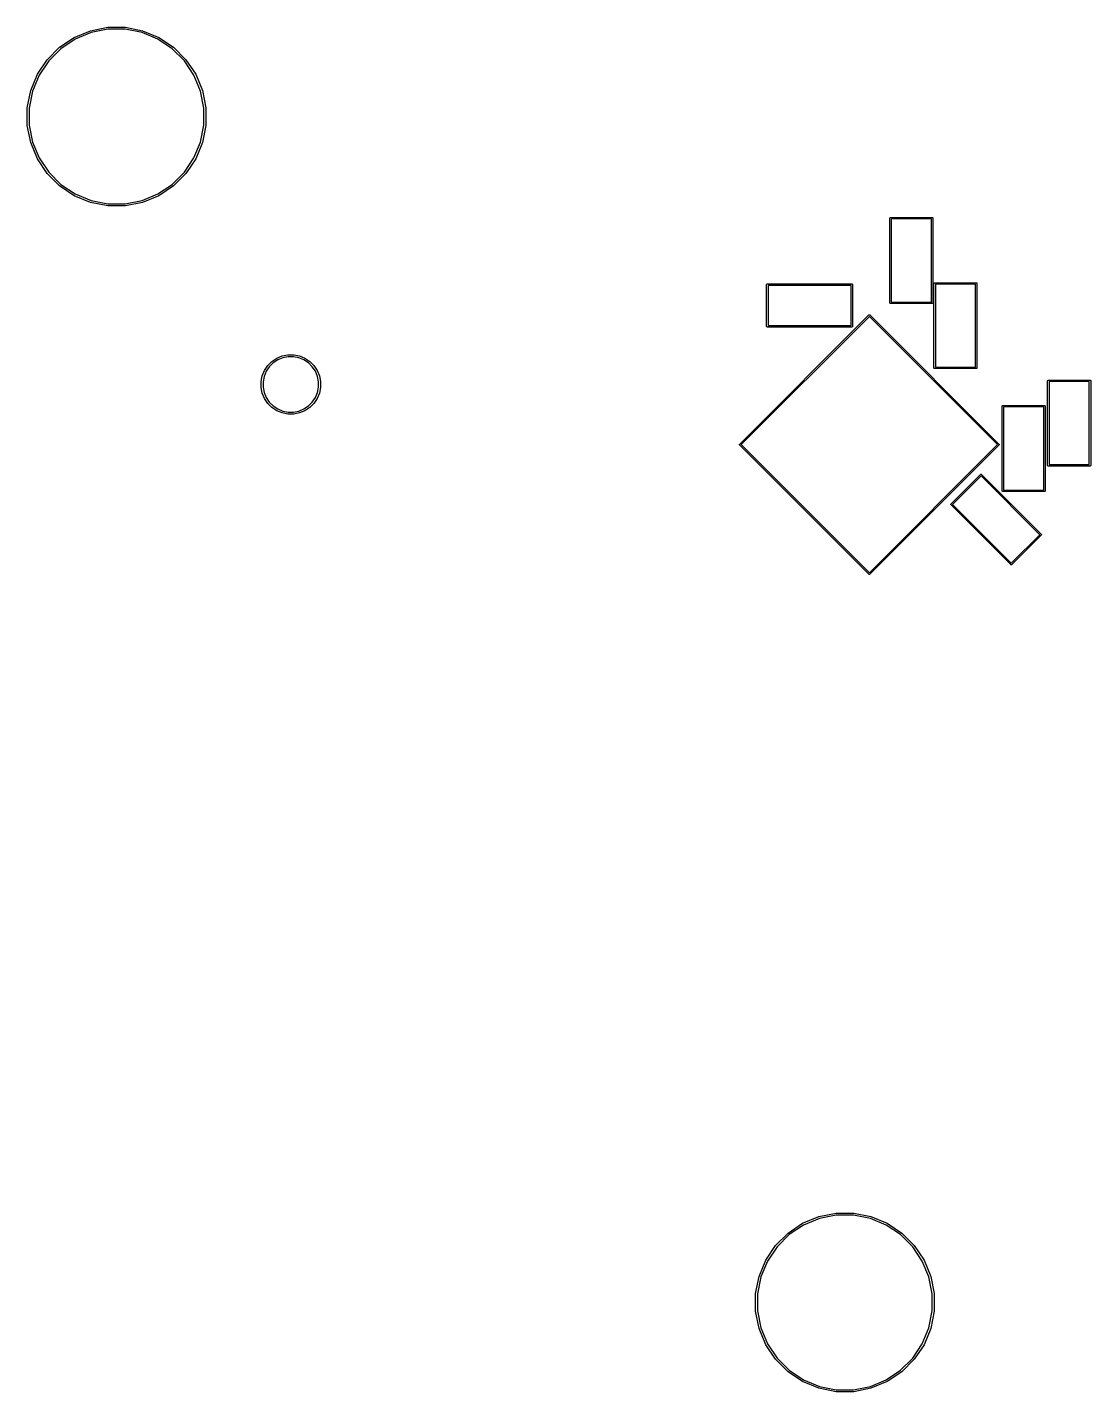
# Model space of a CAD drawing. Extents: x 77 to 259, y -226 to -51.
# Drawn here: x 76.91 to 114.19, y -101.56 to -53.74 of the extents above; entities that cross this region are included whole.
import ezdxf

# ---------------------------------------------------------------- set-up
doc = ezdxf.new("R2010")
doc.units = 0
doc.layers.add('BLACK', color=7, linetype='CONTINUOUS')

msp = doc.modelspace()

# ---------------------------------------------------------------- linework, layer by layer
at = {"layer": 'BLACK', "linetype": 'CONTINUOUS'}
for p, q in [((78.5529, -54.097), (79.1225, -53.861)), ((79.1428, -53.928), (78.5859, -54.1587)), ((79.1225, -53.861), (79.7271, -53.7407)), ((79.734, -53.8104), (79.1428, -53.928)), ((79.7271, -53.7407), (80.3437, -53.7407)), ((80.3368, -53.8104), (79.734, -53.8104)), ((80.928, -53.928), (80.3368, -53.8104)), ((80.3437, -53.7407), (80.9483, -53.861)), ((81.4849, -54.1587), (80.928, -53.928)), ((80.9483, -53.861), (81.5179, -54.097)), ((77.6043, -54.8754), (78.0402, -54.4395)), ((78.0846, -54.4936), (77.6584, -54.9198)), ((78.0402, -54.4395), (78.5529, -54.097)), ((78.5859, -54.1587), (78.0846, -54.4936)), ((81.9862, -54.4936), (81.4849, -54.1587)), ((81.5179, -54.097), (82.0306, -54.4395)), ((82.4124, -54.9198), (81.9862, -54.4936)), ((82.0306, -54.4395), (82.4665, -54.8754)), ((77.2618, -55.3881), (77.6043, -54.8754)), ((77.6584, -54.9198), (77.3235, -55.4211)), ((82.7473, -55.4211), (82.4124, -54.9198)), ((82.4665, -54.8754), (82.809, -55.3881)), ((77.0258, -55.9577), (77.2618, -55.3881)), ((77.3235, -55.4211), (77.0928, -55.978)), ((82.978, -55.978), (82.7473, -55.4211)), ((82.809, -55.3881), (83.045, -55.9577)), ((76.9055, -56.5623), (77.0258, -55.9577)), ((77.0928, -55.978), (76.9752, -56.5692)), ((83.0956, -56.5692), (82.978, -55.978)), ((83.045, -55.9577), (83.1653, -56.5623)), ((76.9055, -57.1789), (76.9055, -56.5623)), ((76.9752, -56.5692), (76.9752, -57.172)), ((83.0956, -57.172), (83.0956, -56.5692)), ((83.1653, -56.5623), (83.1653, -57.1789)), ((77.0258, -57.7835), (76.9055, -57.1789)), ((76.9752, -57.172), (77.0928, -57.7632)), ((82.978, -57.7632), (83.0956, -57.172)), ((83.1653, -57.1789), (83.045, -57.7835)), ((77.2618, -58.3531), (77.0258, -57.7835)), ((77.0928, -57.7632), (77.3235, -58.3201)), ((82.7473, -58.3201), (82.978, -57.7632)), ((83.045, -57.7835), (82.809, -58.3531)), ((77.3235, -58.3201), (77.6584, -58.8214)), ((82.4124, -58.8214), (82.7473, -58.3201)), ((77.6043, -58.8658), (77.2618, -58.3531)), ((82.809, -58.3531), (82.4665, -58.8658)), ((78.0402, -59.3017), (77.6043, -58.8658)), ((77.6584, -58.8214), (78.0846, -59.2476)), ((78.0846, -59.2476), (78.5859, -59.5825)), ((81.4849, -59.5825), (81.9862, -59.2476)), ((81.9862, -59.2476), (82.4124, -58.8214)), ((82.4665, -58.8658), (82.0306, -59.3017)), ((78.5529, -59.6442), (78.0402, -59.3017)), ((79.1225, -59.8802), (78.5529, -59.6442)), ((78.5859, -59.5825), (79.1428, -59.8132)), ((80.928, -59.8132), (81.4849, -59.5825)), ((81.5179, -59.6442), (80.9483, -59.8802)), ((82.0306, -59.3017), (81.5179, -59.6442)), ((79.7271, -60.0005), (79.1225, -59.8802)), ((79.1428, -59.8132), (79.734, -59.9308)), ((80.3437, -60.0005), (79.7271, -60.0005)), ((79.734, -59.9308), (80.3368, -59.9308)), ((80.3368, -59.9308), (80.928, -59.8132)), ((80.9483, -59.8802), (80.3437, -60.0005)), ((107.144, -60.433), (107.145, -60.4281)), ((107.144, -60.4342), (107.144, -60.433)), ((107.144, -63.3918), (107.144, -60.4342)), ((107.145, -60.4281), (107.146, -60.4234)), ((107.146, -60.4234), (107.148, -60.419)), ((107.148, -60.419), (107.151, -60.4152)), ((107.151, -60.4152), (107.155, -60.4121)), ((107.155, -60.4121), (107.16, -60.4098)), ((107.16, -60.4098), (107.164, -60.4084)), ((107.164, -60.4084), (107.168, -60.408)), ((107.168, -60.408), (107.169, -60.4079)), ((107.168, -60.408), (107.168, -60.408)), ((107.169, -60.4079), (107.17, -60.408)), ((107.17, -60.408), (108.628, -60.408)), ((107.194, -60.458), (107.194, -63.368)), ((108.604, -60.458), (107.194, -60.458)), ((108.604, -63.368), (108.604, -60.458)), ((108.628, -60.408), (108.629, -60.4079)), ((108.629, -60.4079), (108.63, -60.408)), ((108.63, -60.408), (108.63, -60.408)), ((108.63, -60.408), (108.634, -60.4084)), ((108.634, -60.4084), (108.639, -60.4098)), ((108.639, -60.4098), (108.643, -60.4121)), ((108.643, -60.4121), (108.647, -60.4152)), ((108.647, -60.4152), (108.65, -60.419)), ((108.65, -60.419), (108.652, -60.4234)), ((108.652, -60.4234), (108.654, -60.4281)), ((108.654, -60.4281), (108.654, -60.433)), ((108.654, -60.433), (108.654, -60.4342)), ((108.654, -60.4342), (108.654, -63.3918)), ((102.825, -62.7549), (102.827, -62.7502)), ((102.825, -62.7598), (102.825, -62.7549)), ((102.825, -62.7611), (102.825, -62.7598)), ((102.825, -64.2186), (102.825, -62.7611)), ((102.827, -62.7502), (102.829, -62.7459)), ((102.829, -62.7459), (102.832, -62.7421)), ((102.832, -62.7421), (102.836, -62.739)), ((102.836, -62.739), (102.84, -62.7366)), ((102.84, -62.7366), (102.845, -62.7352)), ((102.845, -62.7352), (102.849, -62.7348)), ((102.849, -62.7348), (102.85, -62.7347)), ((102.849, -62.7348), (102.849, -62.7348)), ((102.85, -62.7347), (102.851, -62.7348)), ((102.851, -62.7348), (105.809, -62.7348)), ((102.875, -62.7848), (102.875, -64.1948)), ((105.785, -62.7848), (102.875, -62.7848)), ((105.785, -64.1948), (105.785, -62.7848)), ((105.809, -62.7348), (105.81, -62.7347)), ((105.81, -62.7347), (105.811, -62.7348)), ((105.811, -62.7348), (105.811, -62.7348)), ((105.811, -62.7348), (105.815, -62.7352)), ((105.815, -62.7352), (105.82, -62.7366)), ((105.82, -62.7366), (105.824, -62.739)), ((105.824, -62.739), (105.828, -62.7421)), ((105.828, -62.7421), (105.831, -62.7459)), ((105.831, -62.7459), (105.833, -62.7502)), ((105.833, -62.7502), (105.835, -62.7549)), ((105.835, -62.7549), (105.835, -62.7598)), ((105.835, -62.7598), (105.835, -62.7611)), ((105.835, -62.7611), (105.835, -64.2186)), ((108.688, -62.716), (108.689, -62.7111)), ((108.689, -62.7172), (108.688, -62.716)), ((108.689, -62.7111), (108.69, -62.7063)), ((108.689, -65.6747), (108.689, -62.7172)), ((108.69, -62.7063), (108.693, -62.702)), ((108.693, -62.702), (108.696, -62.6982)), ((108.696, -62.6982), (108.7, -62.6951)), ((108.7, -62.6951), (108.704, -62.6928)), ((108.704, -62.6928), (108.709, -62.6913)), ((108.709, -62.6913), (108.712, -62.691)), ((108.712, -62.691), (108.714, -62.6908)), ((108.712, -62.691), (108.712, -62.691)), ((108.714, -62.6908), (108.715, -62.691)), ((108.715, -62.691), (110.172, -62.691)), ((108.739, -62.741), (108.739, -65.651)), ((110.149, -62.741), (108.739, -62.741)), ((110.149, -65.651), (110.149, -62.741)), ((110.172, -62.691), (110.174, -62.6908)), ((110.174, -62.6908), (110.175, -62.691)), ((110.175, -62.691), (110.175, -62.691)), ((110.175, -62.691), (110.178, -62.6913)), ((110.178, -62.6913), (110.183, -62.6928)), ((110.183, -62.6928), (110.187, -62.6951)), ((110.187, -62.6951), (110.191, -62.6982)), ((110.191, -62.6982), (110.194, -62.702)), ((110.194, -62.702), (110.197, -62.7063)), ((110.197, -62.7063), (110.198, -62.7111)), ((110.198, -62.7111), (110.199, -62.716)), ((110.199, -62.716), (110.199, -62.7172)), ((110.199, -62.7172), (110.199, -65.6747)), ((107.144, -63.393), (107.144, -63.3918)), ((107.145, -63.3979), (107.144, -63.393)), ((107.146, -63.4026), (107.145, -63.3979)), ((107.148, -63.407), (107.146, -63.4026)), ((107.151, -63.4108), (107.148, -63.407)), ((107.155, -63.4139), (107.151, -63.4108)), ((107.16, -63.4162), (107.155, -63.4139)), ((107.164, -63.4176), (107.16, -63.4162)), ((107.169, -63.4181), (107.164, -63.4176)), ((107.17, -63.418), (107.169, -63.4181)), ((108.628, -63.418), (107.17, -63.418)), ((107.194, -63.368), (108.604, -63.368)), ((108.629, -63.4181), (108.628, -63.418)), ((108.634, -63.4176), (108.629, -63.4181)), ((108.639, -63.4162), (108.634, -63.4176)), ((108.643, -63.4139), (108.639, -63.4162)), ((108.647, -63.4108), (108.643, -63.4139)), ((108.65, -63.407), (108.647, -63.4108)), ((108.652, -63.4026), (108.65, -63.407)), ((108.654, -63.3979), (108.652, -63.4026)), ((108.654, -63.3918), (108.654, -63.393)), ((108.654, -63.393), (108.654, -63.3942)), ((108.654, -63.3942), (108.654, -63.3942)), ((108.654, -63.3942), (108.654, -63.3979)), ((101.883, -68.3452), (106.407, -63.8214)), ((106.426, -63.8736), (101.935, -68.3637)), ((106.407, -63.8214), (106.408, -63.8205)), ((106.408, -63.8205), (106.409, -63.8197)), ((106.409, -63.8197), (106.412, -63.8173)), ((106.409, -63.8197), (106.409, -63.8197)), ((106.412, -63.8173), (106.416, -63.815)), ((106.416, -63.815), (106.421, -63.8136)), ((106.421, -63.8136), (106.426, -63.8131)), ((106.426, -63.8131), (106.426, -63.8131)), ((106.426, -63.8131), (106.431, -63.8136)), ((110.916, -68.3637), (106.426, -63.8736)), ((106.431, -63.8136), (106.435, -63.815)), ((106.435, -63.815), (106.44, -63.8173)), ((106.44, -63.8173), (106.443, -63.8205)), ((106.443, -63.8205), (106.444, -63.8214)), ((106.444, -63.8214), (110.968, -68.3452)), ((102.825, -64.2198), (102.825, -64.2186)), ((102.825, -64.2247), (102.825, -64.2198)), ((102.827, -64.2295), (102.825, -64.2247)), ((102.829, -64.2338), (102.827, -64.2295)), ((102.832, -64.2376), (102.829, -64.2338)), ((102.836, -64.2407), (102.832, -64.2376)), ((102.84, -64.243), (102.836, -64.2407)), ((102.845, -64.2445), (102.84, -64.243)), ((102.85, -64.245), (102.845, -64.2445)), ((102.851, -64.2448), (102.85, -64.245)), ((105.809, -64.2448), (102.851, -64.2448)), ((102.875, -64.1948), (105.785, -64.1948)), ((105.81, -64.245), (105.809, -64.2448)), ((105.815, -64.2445), (105.81, -64.245)), ((105.82, -64.243), (105.815, -64.2445)), ((105.824, -64.2407), (105.82, -64.243)), ((105.828, -64.2376), (105.824, -64.2407)), ((105.831, -64.2338), (105.828, -64.2376)), ((105.833, -64.2295), (105.831, -64.2338)), ((105.835, -64.2247), (105.833, -64.2295)), ((105.835, -64.2186), (105.835, -64.2198)), ((105.835, -64.2198), (105.835, -64.2211)), ((105.835, -64.2211), (105.835, -64.2211)), ((105.835, -64.2211), (105.835, -64.2247)), ((85.3363, -65.593), (85.4812, -65.4481)), ((85.5256, -65.5022), (85.3904, -65.6374)), ((85.4812, -65.4481), (85.6515, -65.3343)), ((85.6845, -65.396), (85.5256, -65.5022)), ((85.6515, -65.3343), (85.8408, -65.2559)), ((85.8611, -65.3229), (85.6845, -65.396)), ((85.8408, -65.2559), (86.0417, -65.2159)), ((86.0485, -65.2856), (85.8611, -65.3229)), ((86.0417, -65.2159), (86.2465, -65.2159)), ((86.2397, -65.2856), (86.0485, -65.2856)), ((86.4271, -65.3229), (86.2397, -65.2856)), ((86.2465, -65.2159), (86.4474, -65.2559)), ((86.6037, -65.396), (86.4271, -65.3229)), ((86.4474, -65.2559), (86.6367, -65.3343)), ((86.7626, -65.5022), (86.6037, -65.396)), ((86.6367, -65.3343), (86.807, -65.4481)), ((86.8978, -65.6374), (86.7626, -65.5022)), ((86.807, -65.4481), (86.9519, -65.593)), ((85.1041, -66.1535), (85.1441, -65.9526)), ((85.1441, -65.9526), (85.2225, -65.7633)), ((85.2111, -65.9729), (85.1738, -66.1603)), ((85.2842, -65.7963), (85.2111, -65.9729)), ((85.2225, -65.7633), (85.3363, -65.593)), ((85.3904, -65.6374), (85.2842, -65.7963)), ((87.004, -65.7963), (86.8978, -65.6374)), ((86.9519, -65.593), (87.0657, -65.7633)), ((87.0771, -65.9729), (87.004, -65.7963)), ((87.0657, -65.7633), (87.1441, -65.9526)), ((87.1144, -66.1603), (87.0771, -65.9729)), ((87.1441, -65.9526), (87.1841, -66.1535)), ((108.688, -65.676), (108.689, -65.6747)), ((108.689, -65.6809), (108.688, -65.676)), ((108.69, -65.6856), (108.689, -65.6809)), ((108.693, -65.6899), (108.69, -65.6856)), ((108.696, -65.6937), (108.693, -65.6899)), ((108.7, -65.6968), (108.696, -65.6937)), ((108.704, -65.6992), (108.7, -65.6968)), ((108.709, -65.7006), (108.704, -65.6992)), ((108.714, -65.7011), (108.709, -65.7006)), ((108.715, -65.701), (108.714, -65.7011)), ((110.172, -65.701), (108.715, -65.701)), ((108.739, -65.651), (110.149, -65.651)), ((110.174, -65.7011), (110.172, -65.701)), ((110.178, -65.7006), (110.174, -65.7011)), ((110.183, -65.6992), (110.178, -65.7006)), ((110.187, -65.6968), (110.183, -65.6992)), ((110.191, -65.6937), (110.187, -65.6968)), ((110.194, -65.6899), (110.191, -65.6937)), ((110.197, -65.6856), (110.194, -65.6899)), ((110.198, -65.6809), (110.197, -65.6856)), ((110.199, -65.6772), (110.198, -65.6809)), ((110.199, -65.6747), (110.199, -65.676)), ((110.199, -65.676), (110.199, -65.6772)), ((110.199, -65.6772), (110.199, -65.6772)), ((85.1041, -66.3583), (85.1041, -66.1535)), ((85.1441, -66.5592), (85.1041, -66.3583)), ((85.1738, -66.1603), (85.1738, -66.3515)), ((85.1738, -66.3515), (85.2111, -66.5389)), ((87.0771, -66.5389), (87.1144, -66.3515)), ((87.1144, -66.3515), (87.1144, -66.1603)), ((87.1841, -66.3583), (87.1441, -66.5592)), ((87.1841, -66.1535), (87.1841, -66.3583)), ((112.676, -66.1328), (112.677, -66.1279)), ((112.676, -66.134), (112.676, -66.1328)), ((112.676, -69.0915), (112.676, -66.134)), ((112.677, -66.1279), (112.678, -66.1231)), ((112.678, -66.1231), (112.68, -66.1188)), ((112.68, -66.1188), (112.684, -66.115)), ((112.684, -66.115), (112.687, -66.1119)), ((112.687, -66.1119), (112.692, -66.1096)), ((112.692, -66.1096), (112.696, -66.1081)), ((112.696, -66.1081), (112.7, -66.1078)), ((112.7, -66.1078), (112.701, -66.1076)), ((112.7, -66.1078), (112.7, -66.1078)), ((112.701, -66.1076), (112.703, -66.1078)), ((112.703, -66.1078), (114.16, -66.1078)), ((112.726, -66.1578), (112.726, -69.0678)), ((114.136, -66.1578), (112.726, -66.1578)), ((114.136, -69.0678), (114.136, -66.1578)), ((114.16, -66.1078), (114.161, -66.1076)), ((114.161, -66.1076), (114.163, -66.1078)), ((114.163, -66.1078), (114.163, -66.1078)), ((114.163, -66.1078), (114.166, -66.1081)), ((114.166, -66.1081), (114.171, -66.1096)), ((114.171, -66.1096), (114.175, -66.1119)), ((114.175, -66.1119), (114.179, -66.115)), ((114.179, -66.115), (114.182, -66.1188)), ((114.182, -66.1188), (114.185, -66.1231)), ((114.185, -66.1231), (114.186, -66.1279)), ((114.186, -66.1279), (114.186, -66.1328)), ((114.186, -66.1328), (114.186, -66.134)), ((114.186, -66.134), (114.186, -69.0915)), ((85.2225, -66.7485), (85.1441, -66.5592)), ((85.2111, -66.5389), (85.2842, -66.7155)), ((85.3363, -66.9188), (85.2225, -66.7485)), ((85.2842, -66.7155), (85.3904, -66.8744)), ((85.4812, -67.0637), (85.3363, -66.9188)), ((85.3904, -66.8744), (85.5256, -67.0096)), ((86.7626, -67.0096), (86.8978, -66.8744)), ((86.9519, -66.9188), (86.807, -67.0637)), ((86.8978, -66.8744), (87.004, -66.7155)), ((87.0657, -66.7485), (86.9519, -66.9188)), ((87.004, -66.7155), (87.0771, -66.5389)), ((87.1441, -66.5592), (87.0657, -66.7485)), ((85.6515, -67.1775), (85.4812, -67.0637)), ((85.5256, -67.0096), (85.6845, -67.1158)), ((85.8408, -67.2559), (85.6515, -67.1775)), ((85.6845, -67.1158), (85.8611, -67.1889)), ((86.0417, -67.2959), (85.8408, -67.2559)), ((85.8611, -67.1889), (86.0485, -67.2262)), ((86.2465, -67.2959), (86.0417, -67.2959)), ((86.0485, -67.2262), (86.2397, -67.2262)), ((86.2397, -67.2262), (86.4271, -67.1889)), ((86.4474, -67.2559), (86.2465, -67.2959)), ((86.4271, -67.1889), (86.6037, -67.1158)), ((86.6367, -67.1775), (86.4474, -67.2559)), ((86.6037, -67.1158), (86.7626, -67.0096)), ((86.807, -67.0637), (86.6367, -67.1775)), ((111.081, -67.0218), (111.082, -67.0169)), ((111.081, -67.023), (111.081, -67.0218)), ((111.081, -69.9805), (111.081, -67.023)), ((111.082, -67.0169), (111.083, -67.0121)), ((111.083, -67.0121), (111.085, -67.0078)), ((111.085, -67.0078), (111.088, -67.004)), ((111.088, -67.004), (111.092, -67.0009)), ((111.092, -67.0009), (111.097, -66.9986)), ((111.097, -66.9986), (111.101, -66.9971)), ((111.101, -66.9971), (111.105, -66.9968)), ((111.105, -66.9968), (111.106, -66.9966)), ((111.105, -66.9968), (111.105, -66.9968)), ((111.106, -66.9966), (111.107, -66.9968)), ((111.107, -66.9968), (112.565, -66.9968)), ((111.131, -67.0468), (111.131, -69.9568)), ((112.541, -67.0468), (111.131, -67.0468)), ((112.541, -69.9568), (112.541, -67.0468)), ((112.565, -66.9968), (112.566, -66.9966)), ((112.566, -66.9966), (112.567, -66.9968)), ((112.567, -66.9968), (112.567, -66.9968)), ((112.567, -66.9968), (112.571, -66.9971)), ((112.571, -66.9971), (112.576, -66.9986)), ((112.576, -66.9986), (112.58, -67.0009)), ((112.58, -67.0009), (112.584, -67.004)), ((112.584, -67.004), (112.587, -67.0078)), ((112.587, -67.0078), (112.589, -67.0121)), ((112.589, -67.0121), (112.591, -67.0169)), ((112.591, -67.0169), (112.591, -67.0218)), ((112.591, -67.0218), (112.591, -67.023)), ((112.591, -67.023), (112.591, -69.9805)), ((101.875, -68.3588), (101.877, -68.3541)), ((101.875, -68.3637), (101.875, -68.3588)), ((101.875, -68.3686), (101.875, -68.3637)), ((101.877, -68.3733), (101.875, -68.3686)), ((101.877, -68.3541), (101.879, -68.3498)), ((101.879, -68.3777), (101.877, -68.3733)), ((101.879, -68.3498), (101.882, -68.3469)), ((101.882, -68.3459), (101.883, -68.3452)), ((101.882, -68.3469), (101.882, -68.3459)), ((101.882, -68.3469), (101.882, -68.3469)), ((101.935, -68.3637), (106.426, -72.8538)), ((106.426, -72.8538), (110.916, -68.3637)), ((110.968, -68.3452), (110.969, -68.3459)), ((110.969, -68.3459), (110.97, -68.3469)), ((110.97, -68.3469), (110.97, -68.3469)), ((110.97, -68.3469), (110.972, -68.3498)), ((110.972, -68.3498), (110.974, -68.3541)), ((110.974, -68.3733), (110.972, -68.3777)), ((110.974, -68.3541), (110.976, -68.3588)), ((110.976, -68.3686), (110.974, -68.3733)), ((110.976, -68.3588), (110.976, -68.3588)), ((110.976, -68.3588), (110.976, -68.3637)), ((110.976, -68.3637), (110.976, -68.3686)), ((101.882, -68.3815), (101.879, -68.3777)), ((101.883, -68.3822), (101.882, -68.3815)), ((106.407, -72.906), (101.883, -68.3822)), ((110.968, -68.3822), (106.444, -72.906)), ((110.969, -68.3815), (110.968, -68.3822)), ((110.97, -68.3805), (110.969, -68.3815)), ((110.972, -68.3777), (110.97, -68.3805)), ((110.97, -68.3805), (110.97, -68.3805)), ((112.676, -69.0928), (112.676, -69.0915)), ((112.677, -69.0977), (112.676, -69.0928)), ((112.678, -69.1024), (112.677, -69.0977)), ((112.68, -69.1067), (112.678, -69.1024)), ((112.684, -69.1105), (112.68, -69.1067)), ((112.687, -69.1136), (112.684, -69.1105)), ((112.692, -69.116), (112.687, -69.1136)), ((112.696, -69.1174), (112.692, -69.116)), ((112.701, -69.1179), (112.696, -69.1174)), ((112.703, -69.1178), (112.701, -69.1179)), ((114.16, -69.1178), (112.703, -69.1178)), ((112.726, -69.0678), (114.136, -69.0678)), ((114.161, -69.1179), (114.16, -69.1178)), ((114.166, -69.1174), (114.161, -69.1179)), ((114.171, -69.116), (114.166, -69.1174)), ((114.175, -69.1136), (114.171, -69.116)), ((114.179, -69.1105), (114.175, -69.1136)), ((114.182, -69.1067), (114.179, -69.1105)), ((114.185, -69.1024), (114.182, -69.1067)), ((114.186, -69.0977), (114.185, -69.1024)), ((114.186, -69.0915), (114.186, -69.0928)), ((114.186, -69.0928), (114.186, -69.094)), ((114.186, -69.094), (114.186, -69.094)), ((114.186, -69.094), (114.186, -69.0977)), ((109.291, -70.4433), (110.321, -69.4126)), ((110.34, -69.4648), (109.343, -70.4618)), ((110.321, -69.4126), (110.322, -69.4117)), ((110.322, -69.4117), (110.323, -69.4109)), ((110.323, -69.4109), (110.326, -69.4086)), ((110.323, -69.4109), (110.323, -69.4109)), ((110.326, -69.4086), (110.33, -69.4062)), ((110.33, -69.4062), (110.335, -69.4048)), ((110.335, -69.4048), (110.34, -69.4043)), ((110.34, -69.4043), (110.34, -69.4043)), ((110.34, -69.4043), (110.345, -69.4048)), ((112.398, -71.5225), (110.34, -69.4648)), ((110.345, -69.4048), (110.349, -69.4062)), ((110.349, -69.4062), (110.354, -69.4086)), ((110.354, -69.4086), (110.358, -69.4117)), ((110.358, -69.4117), (110.358, -69.4126)), ((110.358, -69.4126), (112.45, -71.504)), ((111.081, -69.9818), (111.081, -69.9805)), ((111.082, -69.9867), (111.081, -69.9818)), ((111.083, -69.9914), (111.082, -69.9867)), ((111.085, -69.9957), (111.083, -69.9914)), ((111.088, -69.9995), (111.085, -69.9957)), ((111.092, -70.0026), (111.088, -69.9995)), ((111.097, -70.005), (111.092, -70.0026)), ((111.101, -70.0064), (111.097, -70.005)), ((111.106, -70.0069), (111.101, -70.0064)), ((111.107, -70.0068), (111.106, -70.0069)), ((112.565, -70.0068), (111.107, -70.0068)), ((111.131, -69.9568), (112.541, -69.9568)), ((112.566, -70.0069), (112.565, -70.0068)), ((112.571, -70.0064), (112.566, -70.0069)), ((112.576, -70.005), (112.571, -70.0064)), ((112.58, -70.0026), (112.576, -70.005)), ((112.584, -69.9995), (112.58, -70.0026)), ((112.587, -69.9957), (112.584, -69.9995)), ((112.589, -69.9914), (112.587, -69.9957)), ((112.591, -69.9867), (112.589, -69.9914)), ((112.591, -69.9805), (112.591, -69.9818)), ((112.591, -69.9818), (112.591, -69.983)), ((112.591, -69.983), (112.591, -69.983)), ((112.591, -69.983), (112.591, -69.9867)), ((109.282, -70.4618), (109.283, -70.4569)), ((109.283, -70.4667), (109.282, -70.4618)), ((109.283, -70.4569), (109.284, -70.4522)), ((109.284, -70.4714), (109.283, -70.4667)), ((109.284, -70.4522), (109.287, -70.4479)), ((109.287, -70.4758), (109.284, -70.4714)), ((109.287, -70.4479), (109.289, -70.445)), ((109.29, -70.4796), (109.287, -70.4758)), ((109.289, -70.445), (109.29, -70.4441)), ((109.29, -70.4441), (109.291, -70.4433)), ((109.291, -70.4804), (109.29, -70.4796)), ((111.382, -72.5717), (109.291, -70.4804)), ((109.343, -70.4618), (111.4, -72.5195)), ((111.4, -72.5195), (112.398, -71.5225)), ((112.45, -71.541), (111.419, -72.5717)), ((112.45, -71.504), (112.451, -71.5047)), ((112.451, -71.5403), (112.45, -71.541)), ((112.451, -71.5047), (112.451, -71.5057)), ((112.451, -71.5057), (112.451, -71.5057)), ((112.451, -71.5057), (112.454, -71.5085)), ((112.454, -71.5364), (112.451, -71.5393)), ((112.451, -71.5393), (112.451, -71.5393)), ((112.451, -71.5393), (112.451, -71.5403)), ((112.454, -71.5085), (112.456, -71.5129)), ((112.456, -71.5321), (112.454, -71.5364)), ((112.456, -71.5129), (112.458, -71.5176)), ((112.458, -71.5274), (112.456, -71.5321)), ((112.456, -71.5321), (112.456, -71.5321)), ((112.458, -71.5176), (112.458, -71.5225)), ((112.458, -71.5225), (112.458, -71.5274)), ((111.383, -72.5726), (111.382, -72.5717)), ((111.384, -72.5734), (111.383, -72.5726)), ((111.387, -72.5758), (111.384, -72.5734)), ((111.384, -72.5734), (111.384, -72.5734)), ((111.391, -72.5781), (111.387, -72.5758)), ((111.396, -72.5795), (111.391, -72.5781)), ((111.4, -72.58), (111.396, -72.5795)), ((111.405, -72.5795), (111.4, -72.58)), ((111.41, -72.5781), (111.405, -72.5795)), ((111.414, -72.5758), (111.41, -72.5781)), ((111.418, -72.5726), (111.414, -72.5758)), ((111.419, -72.5717), (111.418, -72.5726)), ((106.408, -72.907), (106.407, -72.906)), ((106.409, -72.9077), (106.408, -72.907)), ((106.412, -72.9101), (106.409, -72.9077)), ((106.409, -72.9077), (106.409, -72.9077)), ((106.416, -72.9124), (106.412, -72.9101)), ((106.421, -72.9138), (106.416, -72.9124)), ((106.426, -72.9143), (106.421, -72.9138)), ((106.431, -72.9138), (106.426, -72.9143)), ((106.426, -72.9143), (106.426, -72.9143)), ((106.435, -72.9124), (106.431, -72.9138)), ((106.44, -72.9101), (106.435, -72.9124)), ((106.442, -72.9077), (106.44, -72.9101)), ((106.443, -72.907), (106.442, -72.9077)), ((106.444, -72.906), (106.443, -72.907)), ((104.086, -95.6514), (104.656, -95.4154)), ((104.676, -95.4824), (104.119, -95.7131)), ((104.656, -95.4154), (105.26, -95.2951)), ((105.267, -95.3648), (104.676, -95.4824)), ((105.26, -95.2951), (105.877, -95.2951)), ((105.87, -95.3648), (105.267, -95.3648)), ((106.461, -95.4824), (105.87, -95.3648)), ((105.877, -95.2951), (106.482, -95.4154)), ((107.018, -95.7131), (106.461, -95.4824)), ((106.482, -95.4154), (107.051, -95.6514)), ((103.138, -96.4298), (103.574, -95.9939)), ((103.618, -96.048), (103.192, -96.4742)), ((103.574, -95.9939), (104.086, -95.6514)), ((104.119, -95.7131), (103.618, -96.048)), ((107.52, -96.048), (107.018, -95.7131)), ((107.051, -95.6514), (107.564, -95.9939)), ((107.946, -96.4742), (107.52, -96.048)), ((107.564, -95.9939), (108, -96.4298)), ((102.795, -96.9425), (103.138, -96.4298)), ((103.192, -96.4742), (102.857, -96.9755)), ((108.281, -96.9755), (107.946, -96.4742)), ((108, -96.4298), (108.342, -96.9425)), ((102.559, -97.5121), (102.795, -96.9425)), ((102.857, -96.9755), (102.626, -97.5324)), ((108.511, -97.5324), (108.281, -96.9755)), ((108.342, -96.9425), (108.578, -97.5121)), ((102.439, -98.1167), (102.559, -97.5121)), ((102.626, -97.5324), (102.509, -98.1236)), ((108.629, -98.1236), (108.511, -97.5324)), ((108.578, -97.5121), (108.699, -98.1167)), ((102.439, -98.7333), (102.439, -98.1167)), ((102.509, -98.1236), (102.509, -98.7264)), ((108.629, -98.7264), (108.629, -98.1236)), ((108.699, -98.1167), (108.699, -98.7333)), ((102.559, -99.3379), (102.439, -98.7333)), ((102.509, -98.7264), (102.626, -99.3176)), ((108.511, -99.3176), (108.629, -98.7264)), ((108.699, -98.7333), (108.578, -99.3379)), ((102.795, -99.9075), (102.559, -99.3379)), ((102.626, -99.3176), (102.857, -99.8745)), ((108.281, -99.8745), (108.511, -99.3176)), ((108.578, -99.3379), (108.342, -99.9075)), ((103.138, -100.42), (102.795, -99.9075)), ((102.857, -99.8745), (103.192, -100.376)), ((107.946, -100.376), (108.281, -99.8745)), ((108.342, -99.9075), (108, -100.42)), ((103.192, -100.376), (103.618, -100.802)), ((107.52, -100.802), (107.946, -100.376)), ((103.574, -100.856), (103.138, -100.42)), ((104.086, -101.199), (103.574, -100.856)), ((103.618, -100.802), (104.119, -101.137)), ((107.018, -101.137), (107.52, -100.802)), ((107.564, -100.856), (107.051, -101.199)), ((108, -100.42), (107.564, -100.856)), ((104.656, -101.435), (104.086, -101.199)), ((104.119, -101.137), (104.676, -101.368)), ((106.461, -101.368), (107.018, -101.137)), ((107.051, -101.199), (106.482, -101.435)), ((105.26, -101.555), (104.656, -101.435)), ((104.676, -101.368), (105.267, -101.485)), ((105.877, -101.555), (105.26, -101.555)), ((105.267, -101.485), (105.87, -101.485)), ((105.87, -101.485), (106.461, -101.368)), ((106.482, -101.435), (105.877, -101.555))]:
    msp.add_line(p, q, dxfattribs=at)

doc.saveas('drawing.dxf')
